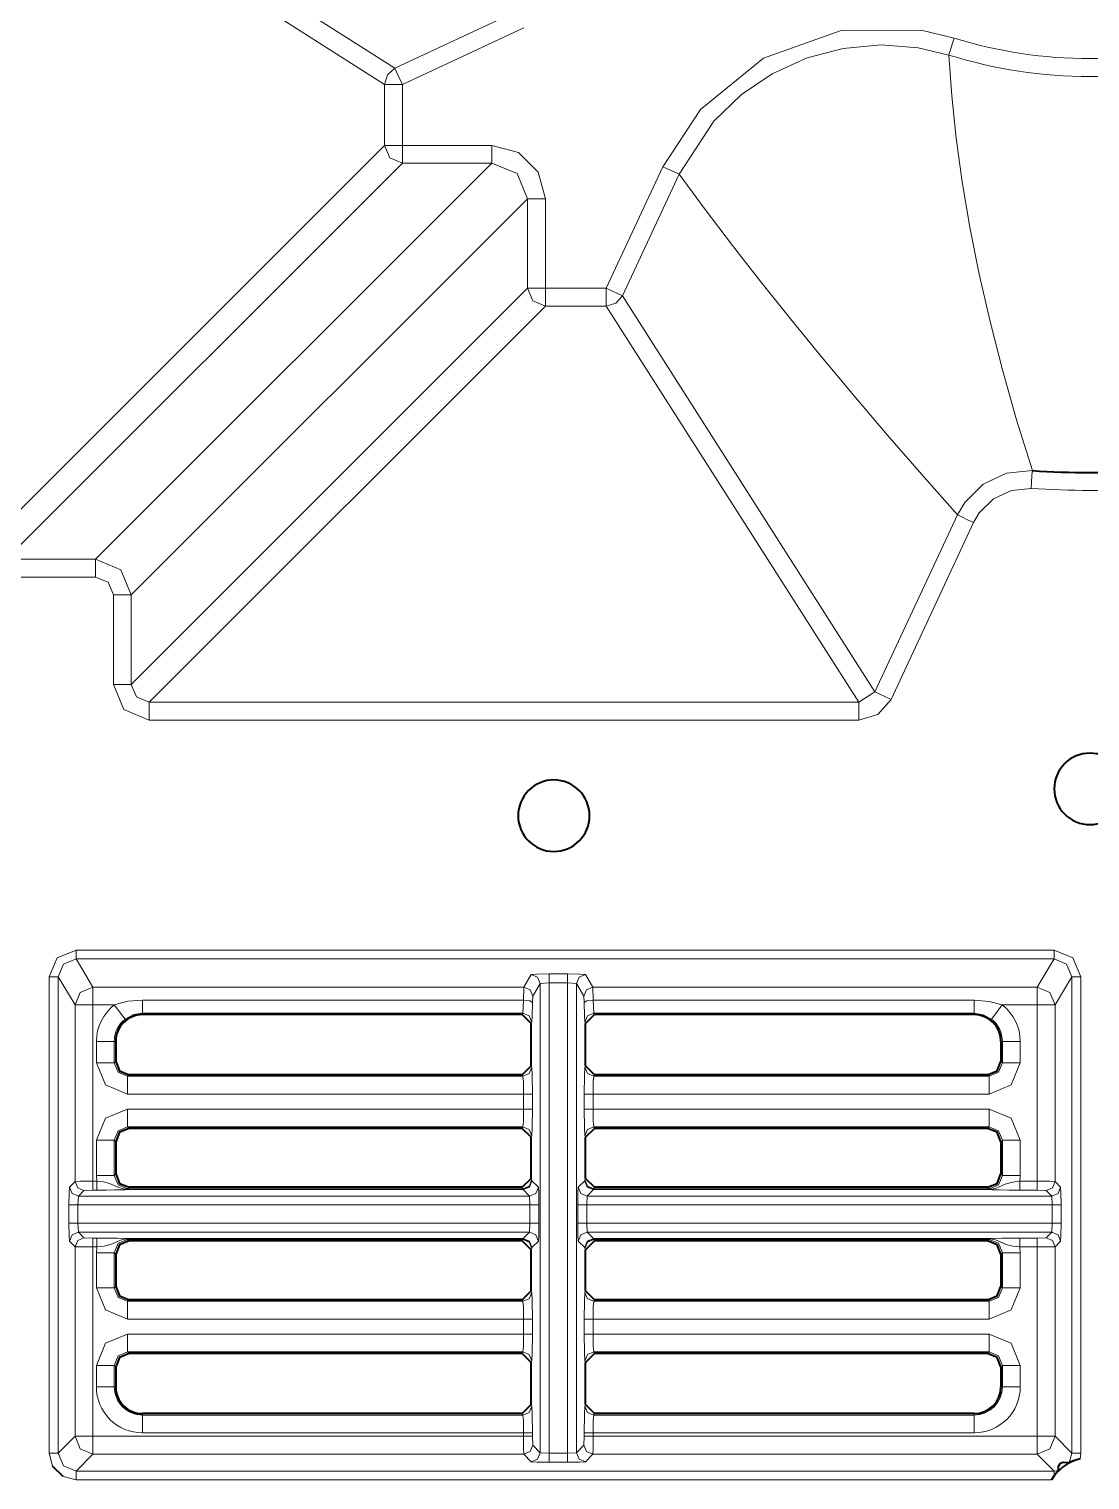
# Model space of a CAD drawing. Header units: millimetres. Extents: x 0 to 2941, y -405 to 1422.
# Drawn here: x 989.7 to 1049.1, y 948 to 1029.2 of the extents above; entities that cross this region are included whole.
import ezdxf

# ---------------------------------------------------------------- set-up
doc = ezdxf.new("R2010")
doc.units = ezdxf.units.MM
doc.layers.add('FINE', color=9, linetype='Continuous')
doc.layers.add('OUTLINE', color=7, linetype='Continuous')

msp = doc.modelspace()

# ---------------------------------------------------------------- linework, layer by layer
at = {"layer": 'FINE', "lineweight": 9}
for p, q in [((1010.168, 1027.029), (987.996, 1041.154)), ((987.42, 1040.249), (1009.592, 1026.124)), ((1010.168, 1027.029), (1016.972, 1030.202)), ((1017.394, 1029.297), (1010.59, 1026.124)), ((1009.592, 1022.714), (1009.592, 1026.124)), ((1009.592, 1022.714), (987.42, 1000.542)), ((988.418, 999.544), (1010.59, 1021.716)), ((1015.595, 1021.716), (1010.59, 1021.716)), ((1022, 1014.714), (1025.173, 1021.518)), ((1026.078, 1021.096), (1022.905, 1014.292)), ((1017.592, 1019.719), (995.42, 997.547)), ((1017.592, 1014.714), (1017.592, 1019.719)), ((1018.59, 1019.719), (1018.59, 1014.714)), ((995.42, 992.542), (1017.592, 1014.714)), ((1018.59, 1014.714), (1022, 1014.714)), ((1018.59, 1013.716), (996.418, 991.544)), ((1036.125, 991.544), (1022, 1013.716)), ((1022.905, 1014.292), (1037.03, 992.12)), ((1037.03, 992.12), (1041.648, 1002.024)), ((1042.553, 1001.602), (1037.935, 991.698)), ((988.418, 998.546), (993.423, 998.546)), ((994.422, 992.542), (994.422, 997.547)), ((995.42, 997.547), (995.42, 992.542)), ((1036.125, 991.544), (1037.03, 992.12)), ((996.418, 991.544), (1036.125, 991.544)), ((1036.125, 990.546), (996.418, 990.546)), ((1047.055, 977.168), (992.328, 977.168)), ((992.328, 977.168), (993.273, 975.594)), ((1046.11, 975.594), (1047.055, 977.168)), ((1018.804, 976.337), (1019.83, 976.337)), ((991.33, 976.168), (991.33, 949.503)), ((993.273, 975.594), (1017.384, 975.594)), ((1017.372, 974.866), (1017.384, 975.594)), ((1017.384, 975.594), (1017.804, 976.294)), ((1018.304, 975.795), (1017.884, 975.094)), ((1018.804, 975.837), (1018.304, 975.795)), ((1018.304, 949.527), (1018.304, 975.795)), ((1018.804, 975.837), (1018.804, 949.502)), ((1019.83, 975.837), (1018.804, 975.837)), ((1019.83, 949.502), (1019.83, 975.837)), ((1020.329, 975.795), (1019.83, 975.837)), ((1020.829, 976.294), (1021.249, 975.594)), ((1021.249, 975.594), (1021.261, 974.866)), ((1021.249, 975.594), (1046.11, 975.594)), ((1048.054, 976.168), (1047.11, 974.594)), ((1048.054, 949.503), (1048.054, 976.168)), ((1048.554, 976.168), (1048.554, 949.503)), ((996.049, 974.866), (1017.372, 974.866)), ((1017.336, 974.138), (1017.372, 974.866)), ((1017.884, 975.094), (1017.872, 974.73)), ((1020.761, 974.73), (1020.75, 975.094)), ((1021.261, 974.866), (1021.297, 974.138)), ((1021.261, 974.866), (1042.584, 974.866)), ((993.273, 974.594), (993.273, 964.728)), ((994.471, 974.594), (993.273, 974.594)), ((996.049, 974.138), (996.049, 974.053)), ((1042.584, 974.138), (1021.297, 974.138)), ((1021.297, 974.138), (1021.34, 974.053)), ((1042.584, 974.053), (1042.584, 974.138)), ((1046.11, 974.594), (1044.162, 974.594)), ((1046.11, 964.728), (1046.11, 974.594)), ((1047.11, 974.594), (1047.11, 964.715)), ((1017.836, 973.639), (1017.793, 973.553)), ((1020.84, 973.553), (1020.797, 973.639)), ((993.469, 971.355), (993.469, 972.553)), ((994.549, 972.553), (994.467, 972.553)), ((994.467, 972.553), (994.467, 971.355)), ((1045.165, 972.553), (1045.165, 971.355)), ((994.467, 971.355), (994.549, 971.436)), ((1044.085, 971.436), (1044.166, 971.355)), ((995.298, 970.687), (995.216, 970.606)), ((1017.793, 971.187), (1017.834, 971.105)), ((1020.799, 971.105), (1020.84, 971.187)), ((1021.34, 970.687), (1021.299, 970.606)), ((1043.417, 970.606), (1043.336, 970.687)), ((1021.299, 970.606), (1043.417, 970.606)), ((1020.762, 968.767), (1020.762, 969.607)), ((1043.417, 969.607), (1021.262, 969.607)), ((1021.262, 969.607), (1021.262, 968.767)), ((995.216, 968.767), (1017.371, 968.767)), ((1021.262, 968.767), (1043.417, 968.767)), ((995.216, 967.769), (995.298, 967.687)), ((1043.417, 967.769), (1021.299, 967.769)), ((1021.299, 967.769), (1021.34, 967.687)), ((1043.336, 967.687), (1043.417, 967.769)), ((993.469, 965.055), (993.469, 967.02)), ((1017.834, 967.269), (1017.793, 967.187)), ((1020.84, 967.187), (1020.799, 967.269)), ((1045.165, 967.02), (1045.165, 965.055)), ((993.499, 964.728), (993.469, 965.055)), ((1045.165, 965.055), (1045.134, 964.728)), ((991.958, 964.4), (992.273, 964.715)), ((992.773, 964.215), (992.458, 963.9)), ((993.273, 964.728), (993.499, 964.728)), ((995.298, 964.387), (995.216, 964.306)), ((995.216, 964.306), (1017.334, 964.306)), ((995.216, 964.274), (1017.342, 964.274)), ((1017.334, 964.306), (1017.293, 964.387)), ((1017.342, 964.274), (1017.334, 964.306)), ((1017.793, 964.887), (1017.834, 964.805)), ((1017.834, 964.805), (1017.842, 964.757)), ((1017.842, 964.757), (1018.199, 964.4)), ((1020.434, 964.4), (1020.791, 964.757)), ((1020.791, 964.757), (1020.799, 964.805)), ((1020.799, 964.805), (1020.84, 964.887)), ((1021.299, 964.306), (1021.291, 964.274)), ((1021.291, 964.274), (1043.417, 964.274)), ((1045.134, 964.728), (1046.11, 964.728)), ((1046.11, 964.228), (1045.134, 964.228)), ((1046.61, 964.215), (1046.11, 964.228)), ((1046.926, 963.9), (1046.61, 964.215)), ((1047.11, 964.715), (1047.425, 964.4)), ((991.933, 962.375), (991.933, 963.4)), ((992.458, 963.9), (992.432, 963.4)), ((1017.725, 963.4), (992.432, 963.4)), ((1017.725, 963.4), (1017.699, 963.9)), ((1018.225, 963.4), (1018.225, 962.375)), ((1020.409, 962.375), (1020.409, 963.4)), ((1020.934, 963.9), (1020.908, 963.4)), ((1046.951, 963.4), (1020.908, 963.4)), ((1020.934, 963.9), (1046.926, 963.9)), ((1046.951, 963.4), (1046.926, 963.9)), ((1047.451, 963.4), (1047.451, 962.375)), ((992.432, 962.375), (1017.725, 962.375)), ((1017.699, 961.874), (992.458, 961.874)), ((992.458, 961.874), (992.773, 961.559)), ((1017.342, 961.517), (1017.699, 961.874)), ((1020.908, 962.375), (1020.934, 961.874)), ((1020.934, 961.874), (1021.291, 961.517)), ((1046.926, 961.874), (1020.934, 961.874)), ((1046.61, 961.559), (1046.926, 961.874)), ((1046.926, 961.874), (1046.951, 962.375)), ((992.273, 950.447), (992.273, 961.06)), ((992.773, 961.559), (993.273, 961.547)), ((993.273, 961.547), (993.499, 961.547)), ((993.499, 961.047), (993.273, 961.047)), ((993.273, 961.047), (993.273, 950.447)), ((993.469, 960.72), (993.499, 961.047)), ((995.216, 961.517), (1017.342, 961.517)), ((1017.342, 961.501), (995.216, 961.501)), ((995.216, 961.469), (995.298, 961.387)), ((1017.334, 961.469), (995.216, 961.469)), ((1017.293, 961.387), (1017.334, 961.469)), ((1017.334, 961.469), (1017.342, 961.501)), ((1017.834, 960.969), (1017.793, 960.887)), ((1017.842, 961.017), (1017.834, 960.969)), ((1018.199, 961.375), (1017.842, 961.017)), ((1020.791, 961.017), (1020.434, 961.375)), ((1020.799, 960.969), (1020.791, 961.017)), ((1020.84, 960.887), (1020.799, 960.969)), ((1021.291, 961.517), (1043.417, 961.517)), ((1043.417, 961.501), (1021.291, 961.501)), ((1021.291, 961.501), (1021.299, 961.469)), ((1043.336, 961.387), (1043.417, 961.469)), ((1045.134, 961.547), (1046.11, 961.547)), ((1046.11, 961.047), (1045.134, 961.047)), ((1045.134, 961.047), (1045.165, 960.72)), ((1046.11, 961.547), (1046.61, 961.559)), ((1046.11, 950.447), (1046.11, 961.047)), ((1047.425, 961.375), (1047.11, 961.06)), ((1047.11, 961.06), (1047.11, 950.447)), ((993.469, 958.755), (993.469, 960.72)), ((994.549, 960.638), (994.467, 960.72)), ((994.467, 960.72), (994.467, 958.755)), ((1044.166, 960.72), (1044.085, 960.638)), ((1044.166, 958.755), (1044.166, 960.72)), ((1045.165, 960.72), (1045.165, 958.755)), ((994.467, 958.755), (994.549, 958.836)), ((1017.793, 958.587), (1017.834, 958.505)), ((1020.799, 958.505), (1020.84, 958.587)), ((1044.085, 958.836), (1044.166, 958.755)), ((995.298, 958.087), (995.216, 958.006)), ((995.216, 958.006), (1017.334, 958.006)), ((1017.334, 958.006), (1017.293, 958.087)), ((1043.417, 958.006), (1043.336, 958.087)), ((1017.371, 957.007), (995.216, 957.007)), ((1017.371, 956.167), (1017.371, 957.007)), ((995.216, 956.167), (1017.371, 956.167)), ((1021.262, 956.167), (1043.417, 956.167)), ((993.469, 953.222), (993.469, 954.42)), ((994.549, 954.338), (994.467, 954.42)), ((994.467, 954.42), (994.467, 953.222)), ((1017.334, 955.169), (995.216, 955.169)), ((995.216, 955.169), (995.298, 955.087)), ((1017.293, 955.087), (1017.334, 955.169)), ((1017.834, 954.669), (1017.793, 954.587)), ((1043.417, 955.169), (1021.299, 955.169)), ((1021.299, 955.169), (1021.34, 955.087)), ((1043.336, 955.087), (1043.417, 955.169)), ((1044.166, 954.42), (1044.085, 954.338)), ((1044.166, 953.222), (1044.166, 954.42)), ((1045.165, 954.42), (1045.165, 953.222)), ((994.467, 953.222), (994.549, 953.222)), ((1044.085, 953.222), (1044.166, 953.222)), ((1017.793, 952.222), (1017.834, 952.14)), ((996.049, 951.722), (996.049, 951.641)), ((1021.34, 951.722), (1021.299, 951.641)), ((1021.299, 951.641), (1042.584, 951.641)), ((1042.584, 951.641), (1042.584, 951.722)), ((991.33, 949.503), (992.273, 950.447)), ((993.273, 950.447), (1017.371, 950.447)), ((1017.371, 950.643), (996.049, 950.643)), ((1017.371, 950.447), (1017.371, 950.643)), ((1017.871, 950.643), (1017.871, 950.447)), ((1017.871, 950.447), (1017.884, 949.947)), ((1020.749, 949.947), (1020.762, 950.447)), ((1021.262, 950.643), (1021.262, 950.447)), ((1042.584, 950.643), (1021.262, 950.643)), ((1021.262, 950.447), (1046.11, 950.447)), ((1047.11, 950.447), (1048.054, 949.503)), ((991.018, 948.776), (990.83, 949.503)), ((1017.884, 949.947), (1018.304, 949.527)), ((1018.304, 949.527), (1018.804, 949.502)), ((1019.83, 949.502), (1020.329, 949.527)), ((1047.896, 948.964), (1048.054, 949.503)), ((1048.554, 949.503), (1048.518, 949.18)), ((993.273, 949.447), (992.329, 948.503)), ((1017.384, 949.447), (993.273, 949.447)), ((1017.804, 949.027), (1017.384, 949.447)), ((1018.804, 949.502), (1019.83, 949.502)), ((1019.83, 949.002), (1018.804, 949.002)), ((1021.249, 949.447), (1020.829, 949.027)), ((1046.11, 949.447), (1021.249, 949.447)), ((1047.054, 948.503), (1046.11, 949.447)), ((992.329, 948.003), (991.602, 948.191)), ((992.329, 948.503), (1047.054, 948.503)), ((1046.909, 948.003), (992.329, 948.003)), ((1047.054, 948.503), (1047.309, 948.536))]:
    msp.add_line(p, q, dxfattribs=at)
for points in [[(1025.173, 1021.518), (1027.27, 1024.73), (1030.801, 1027.594), (1035.08, 1029.127), (1039.623, 1029.157), (1041.46, 1028.724, 0.151846), (1056.674, 1028.724)], [(1041.163, 1027.77, 0.151877), (1056.97, 1027.77)], [(1045.776, 1003.509, 0.033061), (1052.357, 1003.509)], [(994.471, 974.594, 0.232284), (993.469, 972.553)], [(1045.165, 972.553, 0.232227), (1044.162, 974.594)], [(995.081, 973.804, 0.232227), (994.467, 972.553)], [(1044.166, 972.553, 0.23222), (1043.552, 973.804)], [(993.469, 953.222, 0.414243), (996.049, 950.642)], [(994.467, 953.222, 0.414245), (996.049, 951.641)], [(1042.584, 951.641, 0.414182), (1044.166, 953.222)], [(1042.584, 950.642, 0.414184), (1045.165, 953.222)]]:
    msp.add_lwpolyline(points, format="xyb", dxfattribs=at)
for points in [[(1041.163, 1027.77), (1039.462, 1028.172), (1037.387, 1028.336), (1035.254, 1028.144), (1033.241, 1027.612), (1031.291, 1026.725), (1029.567, 1025.556), (1028.02, 1024.072), (1026.078, 1021.096)], [(1041.163, 1027.77), (1041.19, 1027.858), (1041.256, 1028.068), (1041.35, 1028.371), (1041.46, 1028.724)], [(1041.163, 1027.77), (1041.33, 1025.49), (1041.582, 1023.12), (1041.922, 1020.664), (1042.352, 1018.126), (1042.875, 1015.508), (1043.479, 1012.862), (1044.175, 1010.144), (1044.962, 1007.358), (1045.842, 1004.505)], [(1009.592, 1026.124), (1009.749, 1026.66), (1010.168, 1027.029)], [(1010.59, 1026.124), (1010.3, 1026.746), (1010.168, 1027.029)], [(1010.59, 1026.124), (1009.904, 1026.124), (1009.592, 1026.124)], [(1010.59, 1026.124), (1010.59, 1022.714), (1015.595, 1022.714)], [(1010.59, 1022.714), (1009.904, 1022.714), (1009.592, 1022.714)], [(1010.59, 1021.716), (1009.886, 1022.009), (1009.592, 1022.714)], [(1010.59, 1022.714), (1010.59, 1022.028), (1010.59, 1021.716)], [(1015.595, 1022.714), (1015.595, 1022.028), (1015.595, 1021.716)], [(1015.595, 1022.714), (1017.094, 1022.313), (1018.189, 1021.217), (1018.59, 1019.719)], [(1015.595, 1021.716), (993.423, 999.544), (988.418, 999.544)], [(1017.592, 1019.719), (1017.009, 1021.133), (1015.595, 1021.716)], [(1026.078, 1021.096), (1025.995, 1021.135), (1025.795, 1021.228), (1025.508, 1021.362), (1025.173, 1021.518)], [(1041.648, 1002.024), (1039.652, 1004.283), (1037.72, 1006.512), (1035.851, 1008.709), (1034.046, 1010.875), (1032.304, 1013.01), (1030.655, 1015.077), (1029.068, 1017.113), (1027.542, 1019.12), (1026.078, 1021.096)], [(1018.59, 1019.719), (1017.904, 1019.719), (1017.592, 1019.719)], [(1018.59, 1013.716), (1018.59, 1014.028), (1018.59, 1014.714), (1017.904, 1014.714), (1017.592, 1014.714)], [(1022.905, 1014.292), (1022.536, 1013.873), (1022, 1013.716), (1018.59, 1013.716), (1017.886, 1014.009), (1017.592, 1014.714)], [(1022.905, 1014.292), (1022.623, 1014.424), (1022, 1014.714)], [(1022, 1013.716), (1022, 1014.028), (1022, 1014.714)], [(1041.648, 1002.024), (1042.059, 1002.724), (1043.091, 1003.739), (1044.402, 1004.356), (1045.842, 1004.505)], [(1045.842, 1004.505), (1045.836, 1004.413), (1045.822, 1004.194), (1045.801, 1003.877), (1045.776, 1003.509)], [(1045.776, 1003.509), (1044.669, 1003.395), (1043.662, 1002.921), (1042.869, 1002.14), (1042.553, 1001.602)], [(1041.648, 1002.024), (1041.732, 1001.985), (1041.931, 1001.892), (1042.218, 1001.758), (1042.553, 1001.602)], [(993.423, 999.544), (993.423, 999.232), (993.423, 998.546)], [(995.42, 997.547), (994.834, 998.958), (993.423, 999.544)], [(993.423, 998.546), (994.129, 998.253), (994.422, 997.547)], [(995.42, 997.547), (995.108, 997.547), (994.422, 997.547)], [(995.42, 992.542), (995.108, 992.542), (994.422, 992.542)], [(996.418, 990.546), (995.006, 991.13), (994.422, 992.542)], [(995.42, 992.542), (995.711, 991.835), (996.418, 991.544)], [(1037.03, 992.12), (1037.313, 991.989), (1037.935, 991.698)], [(996.418, 991.544), (996.418, 991.232), (996.418, 990.546)], [(1037.935, 991.698), (1037.198, 990.858), (1036.125, 990.546)], [(1036.125, 991.544), (1036.125, 991.232), (1036.125, 990.546)], [(990.83, 949.503), (990.83, 976.168), (991.269, 977.228), (992.328, 977.668), (1047.055, 977.668)], [(992.328, 977.168), (991.622, 976.875), (991.33, 976.168)], [(992.328, 977.668), (992.328, 977.322), (992.328, 977.168)], [(1047.055, 977.668), (1047.055, 977.322), (1047.055, 977.168)], [(1047.055, 977.668), (1048.115, 977.228), (1048.554, 976.168)], [(1048.054, 976.168), (1047.762, 976.875), (1047.055, 977.168)], [(1017.804, 976.294), (1018.106, 976.324), (1018.804, 976.337)], [(1018.804, 975.837), (1018.804, 976.183), (1018.804, 976.337)], [(1019.83, 975.837), (1019.83, 976.183), (1019.83, 976.337)], [(1019.83, 976.337), (1020.527, 976.324), (1020.829, 976.294)], [(991.33, 976.168), (991.179, 976.168), (990.83, 976.168)], [(992.273, 964.715), (992.273, 974.594), (991.33, 976.168)], [(992.273, 974.594), (992.566, 975.301), (993.273, 975.594)], [(993.273, 975.594), (993.273, 975.286), (993.273, 974.594)], [(1017.884, 975.094), (1017.737, 975.447), (1017.384, 975.594)], [(1018.304, 975.795), (1018.157, 976.147), (1017.804, 976.294)], [(1020.329, 975.795), (1020.476, 976.147), (1020.829, 976.294)], [(1020.75, 975.094), (1020.329, 975.795), (1020.329, 949.527), (1020.749, 949.947)], [(1020.75, 975.094), (1020.896, 975.447), (1021.249, 975.594)], [(1046.11, 975.594), (1046.817, 975.301), (1047.11, 974.594)], [(1046.11, 974.594), (1046.11, 975.286), (1046.11, 975.594)], [(1048.554, 976.168), (1048.205, 976.168), (1048.054, 976.168)], [(994.471, 974.594), (995.228, 974.798), (996.049, 974.866)], [(996.049, 974.866), (996.049, 974.356), (996.049, 974.138)], [(1017.872, 974.73), (1017.721, 974.825), (1017.372, 974.866)], [(1017.872, 974.73), (1017.858, 973.965), (1017.836, 973.639)], [(1020.761, 974.73), (1020.912, 974.825), (1021.261, 974.866)], [(1020.797, 973.639), (1020.775, 973.965), (1020.761, 974.73)], [(1042.584, 974.866), (1042.584, 974.356), (1042.584, 974.138)], [(1042.584, 974.866), (1043.421, 974.795), (1044.162, 974.594)], [(992.273, 974.594), (992.575, 974.594), (993.273, 974.594)], [(995.081, 973.804), (994.892, 974.05), (994.471, 974.594)], [(996.049, 974.138), (995.546, 974.055), (995.081, 973.804)], [(1017.293, 974.053), (1017.336, 974.138), (996.049, 974.138)], [(1017.836, 973.639), (1017.689, 973.992), (1017.336, 974.138)], [(1020.797, 973.639), (1020.944, 973.992), (1021.297, 974.138)], [(1043.552, 973.804), (1043.097, 974.051), (1042.584, 974.138)], [(1044.162, 974.594), (1043.741, 974.05), (1043.552, 973.804)], [(1046.11, 974.594), (1046.808, 974.594), (1047.11, 974.594)], [(994.467, 972.553), (994.157, 972.553), (993.469, 972.553)], [(1044.166, 971.355), (1044.166, 972.553), (1044.085, 972.553)], [(1045.165, 972.553), (1044.476, 972.553), (1044.166, 972.553)], [(994.467, 971.355), (994.157, 971.355), (993.469, 971.355)], [(995.216, 969.607), (993.98, 970.119), (993.469, 971.355)], [(994.467, 971.355), (994.685, 970.824), (995.216, 970.606)], [(995.216, 970.606), (1017.334, 970.606), (1017.293, 970.687)], [(1017.834, 971.105), (1017.687, 970.752), (1017.334, 970.606)], [(1017.834, 971.105), (1017.86, 970.64), (1017.871, 969.607)], [(1020.762, 969.607), (1020.773, 970.64), (1020.799, 971.105)], [(1020.799, 971.105), (1020.946, 970.752), (1021.299, 970.606)], [(1043.417, 970.606), (1043.948, 970.824), (1044.166, 971.355)], [(1045.165, 971.355), (1044.653, 970.119), (1043.417, 969.607)], [(1045.165, 971.355), (1044.476, 971.355), (1044.166, 971.355)], [(995.216, 970.606), (995.216, 970.296), (995.216, 969.607)], [(1017.371, 969.607), (1017.36, 970.296), (1017.334, 970.606)], [(1021.299, 970.606), (1021.273, 970.296), (1021.262, 969.607)], [(1043.417, 970.606), (1043.417, 970.296), (1043.417, 969.607)], [(1017.371, 968.767), (1017.371, 969.607), (995.216, 969.607)], [(1017.871, 969.607), (1017.72, 969.607), (1017.371, 969.607)], [(1017.871, 969.607), (1017.871, 968.767), (1017.86, 967.735), (1017.834, 967.269)], [(1020.762, 969.607), (1020.913, 969.607), (1021.262, 969.607)], [(993.469, 967.02), (993.98, 968.256), (995.216, 968.767)], [(995.216, 968.767), (995.216, 968.079), (995.216, 967.769)], [(1017.334, 967.769), (1017.36, 968.079), (1017.371, 968.767)], [(1017.871, 968.767), (1017.72, 968.767), (1017.371, 968.767)], [(1020.762, 968.767), (1020.913, 968.767), (1021.262, 968.767)], [(1020.799, 967.269), (1020.773, 967.735), (1020.762, 968.767)], [(1021.262, 968.767), (1021.273, 968.079), (1021.299, 967.769)], [(1043.417, 968.767), (1043.417, 968.079), (1043.417, 967.769)], [(1043.417, 968.767), (1044.653, 968.256), (1045.165, 967.02)], [(995.216, 967.769), (994.685, 967.551), (994.467, 967.02)], [(1017.293, 967.687), (1017.334, 967.769), (995.216, 967.769)], [(1017.334, 967.769), (1017.687, 967.622), (1017.834, 967.269)], [(1020.799, 967.269), (1020.946, 967.622), (1021.299, 967.769)], [(1044.166, 967.02), (1043.948, 967.551), (1043.417, 967.769)], [(993.469, 967.02), (994.157, 967.02), (994.467, 967.02)], [(994.549, 966.938), (994.467, 967.02), (994.467, 965.055), (994.549, 965.136)], [(1044.085, 965.136), (1044.166, 965.055), (1044.166, 967.02), (1044.085, 966.938)], [(1044.166, 967.02), (1044.476, 967.02), (1045.165, 967.02)], [(993.469, 965.055), (994.157, 965.055), (994.467, 965.055)], [(994.467, 965.055), (994.685, 964.524), (995.216, 964.306)], [(1043.417, 964.306), (1043.948, 964.524), (1044.166, 965.055)], [(1044.166, 965.055), (1044.476, 965.055), (1045.165, 965.055)], [(991.933, 963.4), (991.94, 964.098), (991.958, 964.4)], [(991.958, 964.4), (992.105, 964.047), (992.458, 963.9)], [(992.273, 964.715), (992.575, 964.724), (993.273, 964.728)], [(992.273, 964.715), (992.42, 964.362), (992.773, 964.215)], [(992.458, 963.9), (1017.699, 963.9), (1017.342, 964.257), (995.216, 964.257)], [(993.499, 964.228), (993.273, 964.228), (992.773, 964.215)], [(993.273, 964.728), (993.273, 964.379), (993.273, 964.228)], [(993.499, 964.728), (993.499, 964.379), (993.499, 964.228)], [(993.499, 964.728), (993.863, 964.685), (994.206, 964.607), (994.724, 964.382), (994.861, 964.331), (994.968, 964.302), (995.113, 964.279), (995.183, 964.274), (995.216, 964.274)], [(995.216, 964.257), (995.203, 964.257), (995.176, 964.257), (995.117, 964.256), (995.068, 964.254), (994.994, 964.252), (994.5, 964.237), (994.029, 964.231), (993.499, 964.228)], [(995.216, 964.306), (995.216, 964.295), (995.216, 964.274)], [(995.216, 964.274), (995.216, 964.262), (995.216, 964.257)], [(1017.834, 964.805), (1017.687, 964.452), (1017.334, 964.306)], [(1017.842, 964.757), (1017.694, 964.417), (1017.342, 964.274)], [(1017.842, 964.757), (1017.695, 964.404), (1017.342, 964.257)], [(1017.342, 964.257), (1017.342, 964.262), (1017.342, 964.274)], [(1018.199, 964.4), (1018.052, 964.047), (1017.699, 963.9)], [(1018.199, 964.4), (1018.217, 964.098), (1018.225, 963.4)], [(1020.409, 963.4), (1020.416, 964.098), (1020.434, 964.4)], [(1020.934, 963.9), (1020.581, 964.047), (1020.434, 964.4)], [(1021.291, 964.274), (1020.939, 964.417), (1020.791, 964.757)], [(1021.291, 964.257), (1020.938, 964.404), (1020.791, 964.757)], [(1021.299, 964.306), (1020.946, 964.452), (1020.799, 964.805)], [(1043.417, 964.257), (1021.291, 964.257), (1020.934, 963.9)], [(1021.291, 964.274), (1021.291, 964.262), (1021.291, 964.257)], [(1021.34, 964.387), (1021.299, 964.306), (1043.417, 964.306), (1043.336, 964.387)], [(1043.417, 964.274), (1043.487, 964.276), (1043.574, 964.285), (1043.814, 964.345), (1044.314, 964.567), (1044.727, 964.678), (1045.134, 964.728)], [(1043.417, 964.306), (1043.417, 964.295), (1043.417, 964.274)], [(1043.417, 964.257), (1043.417, 964.262), (1043.417, 964.274)], [(1045.134, 964.228), (1044.542, 964.231), (1043.994, 964.241), (1043.586, 964.253), (1043.478, 964.257), (1043.444, 964.257), (1043.417, 964.257)], [(1045.134, 964.228), (1045.134, 964.379), (1045.134, 964.728)], [(1046.11, 964.228), (1046.11, 964.379), (1046.11, 964.728)], [(1046.11, 964.728), (1046.808, 964.724), (1047.11, 964.715)], [(1046.61, 964.215), (1046.964, 964.362), (1047.11, 964.715)], [(1046.926, 963.9), (1047.279, 964.047), (1047.425, 964.4)], [(1047.425, 964.4), (1047.444, 964.098), (1047.451, 963.4)], [(991.933, 963.4), (992.083, 963.4), (992.432, 963.4)], [(992.432, 963.4), (992.432, 962.375), (992.458, 961.874)], [(1017.699, 961.874), (1017.725, 962.375), (1017.725, 963.4)], [(1018.225, 963.4), (1018.074, 963.4), (1017.725, 963.4)], [(1020.908, 963.4), (1020.559, 963.4), (1020.409, 963.4)], [(1020.908, 963.4), (1020.908, 962.375), (1046.951, 962.375), (1046.951, 963.4)], [(1046.951, 963.4), (1047.3, 963.4), (1047.451, 963.4)], [(991.933, 962.375), (992.083, 962.375), (992.432, 962.375)], [(992.273, 961.06), (991.958, 961.375), (991.94, 961.677), (991.933, 962.375)], [(991.958, 961.375), (992.105, 961.728), (992.458, 961.874)], [(1018.199, 961.375), (1018.052, 961.728), (1017.699, 961.874)], [(1018.225, 962.375), (1018.074, 962.375), (1017.725, 962.375)], [(1018.225, 962.375), (1018.217, 961.677), (1018.199, 961.375)], [(1020.908, 962.375), (1020.559, 962.375), (1020.409, 962.375)], [(1020.434, 961.375), (1020.416, 961.677), (1020.409, 962.375)], [(1020.934, 961.874), (1020.581, 961.728), (1020.434, 961.375)], [(1046.926, 961.874), (1047.279, 961.728), (1047.425, 961.375)], [(1046.951, 962.375), (1047.3, 962.375), (1047.451, 962.375)], [(1047.451, 962.375), (1047.444, 961.677), (1047.425, 961.375)], [(992.273, 961.06), (992.42, 961.413), (992.773, 961.559)], [(993.273, 961.047), (992.575, 961.051), (992.273, 961.06)], [(993.273, 961.047), (993.273, 961.396), (993.273, 961.547)], [(993.499, 961.047), (993.499, 961.396), (993.499, 961.547)], [(993.499, 961.547), (994.091, 961.544), (994.639, 961.534), (995.047, 961.521), (995.155, 961.518), (995.189, 961.518), (995.216, 961.517)], [(995.216, 961.501), (995.146, 961.499), (995.059, 961.49), (994.819, 961.43), (994.32, 961.208), (993.906, 961.097), (993.499, 961.047)], [(995.216, 961.469), (994.685, 961.251), (994.467, 960.72)], [(995.216, 961.501), (995.216, 961.513), (995.216, 961.517)], [(995.216, 961.501), (995.216, 961.479), (995.216, 961.469)], [(1017.834, 960.969), (1017.687, 961.322), (1017.334, 961.469)], [(1017.842, 961.017), (1017.695, 961.371), (1017.342, 961.517)], [(1017.342, 961.501), (1017.342, 961.513), (1017.342, 961.517)], [(1017.842, 961.017), (1017.694, 961.358), (1017.342, 961.501)], [(1021.291, 961.517), (1020.938, 961.371), (1020.791, 961.017)], [(1021.291, 961.501), (1020.939, 961.358), (1020.791, 961.017)], [(1021.299, 961.469), (1020.946, 961.322), (1020.799, 960.969)], [(1021.291, 961.517), (1021.291, 961.513), (1021.291, 961.501)], [(1043.417, 961.469), (1021.299, 961.469), (1021.34, 961.387)], [(1043.417, 961.517), (1043.43, 961.517), (1043.457, 961.518), (1043.516, 961.519), (1043.565, 961.52), (1043.64, 961.523), (1044.133, 961.537), (1044.604, 961.544), (1045.134, 961.547)], [(1043.417, 961.517), (1043.417, 961.513), (1043.417, 961.501)], [(1043.417, 961.501), (1043.417, 961.479), (1043.417, 961.469)], [(1045.134, 961.047), (1044.77, 961.09), (1044.427, 961.168), (1043.909, 961.392), (1043.772, 961.444), (1043.666, 961.473), (1043.52, 961.496), (1043.45, 961.5), (1043.417, 961.501)], [(1044.166, 960.72), (1043.948, 961.251), (1043.417, 961.469)], [(1045.134, 961.547), (1045.134, 961.396), (1045.134, 961.047)], [(1046.11, 961.547), (1046.11, 961.396), (1046.11, 961.047)], [(1047.11, 961.06), (1046.808, 961.051), (1046.11, 961.047)], [(1046.61, 961.559), (1046.964, 961.413), (1047.11, 961.06)], [(993.469, 960.72), (994.157, 960.72), (994.467, 960.72)], [(1044.166, 960.72), (1044.476, 960.72), (1045.165, 960.72)], [(993.469, 958.755), (994.157, 958.755), (994.467, 958.755)], [(995.216, 957.007), (993.98, 957.519), (993.469, 958.755)], [(994.467, 958.755), (994.685, 958.224), (995.216, 958.006)], [(1017.334, 958.006), (1017.687, 958.152), (1017.834, 958.505)], [(1017.834, 958.505), (1017.86, 958.04), (1017.871, 957.007)], [(1020.762, 957.007), (1020.773, 958.04), (1020.799, 958.505)], [(1020.799, 958.505), (1020.946, 958.152), (1021.299, 958.006)], [(1043.417, 958.006), (1043.948, 958.224), (1044.166, 958.755)], [(1045.165, 958.755), (1044.653, 957.519), (1043.417, 957.007)], [(1044.166, 958.755), (1044.476, 958.755), (1045.165, 958.755)], [(995.216, 958.006), (995.216, 957.696), (995.216, 957.007)], [(1017.371, 957.007), (1017.36, 957.696), (1017.334, 958.006)], [(1021.299, 958.006), (1021.273, 957.696), (1021.262, 957.007)], [(1021.34, 958.087), (1021.299, 958.006), (1043.417, 958.006)], [(1043.417, 958.006), (1043.417, 957.696), (1043.417, 957.007)], [(1017.371, 957.007), (1017.72, 957.007), (1017.871, 957.007)], [(1017.871, 957.007), (1017.871, 956.167), (1017.86, 955.135), (1017.834, 954.669)], [(1020.762, 957.007), (1020.913, 957.007), (1021.262, 957.007)], [(1020.84, 954.587), (1020.799, 954.669), (1020.773, 955.135), (1020.762, 956.167), (1020.762, 957.007)], [(1043.417, 957.007), (1021.262, 957.007), (1021.262, 956.167)], [(993.469, 954.42), (993.98, 955.656), (995.216, 956.167)], [(995.216, 956.167), (995.216, 955.479), (995.216, 955.169)], [(1017.334, 955.169), (1017.36, 955.479), (1017.371, 956.167)], [(1017.371, 956.167), (1017.72, 956.167), (1017.871, 956.167)], [(1020.762, 956.167), (1020.913, 956.167), (1021.262, 956.167)], [(1021.262, 956.167), (1021.273, 955.479), (1021.299, 955.169)], [(1043.417, 956.167), (1043.417, 955.479), (1043.417, 955.169)], [(1043.417, 956.167), (1044.653, 955.656), (1045.165, 954.42)], [(993.469, 954.42), (994.157, 954.42), (994.467, 954.42)], [(995.216, 955.169), (994.685, 954.95), (994.467, 954.42)], [(1017.334, 955.169), (1017.687, 955.022), (1017.834, 954.669)], [(1020.799, 954.669), (1020.946, 955.022), (1021.299, 955.169)], [(1044.166, 954.42), (1043.948, 954.95), (1043.417, 955.169)], [(1044.166, 954.42), (1044.476, 954.42), (1045.165, 954.42)], [(993.469, 953.222), (994.157, 953.222), (994.467, 953.222)], [(1044.166, 953.222), (1044.476, 953.222), (1045.165, 953.222)], [(1017.834, 952.14), (1017.687, 951.788), (1017.334, 951.641)], [(1017.834, 952.14), (1017.86, 951.675), (1017.871, 950.643)], [(1020.762, 950.447), (1020.762, 950.643), (1020.773, 951.675), (1020.799, 952.14), (1020.84, 952.222)], [(1021.299, 951.641), (1020.946, 951.788), (1020.799, 952.14)], [(996.049, 951.641), (1017.334, 951.641), (1017.293, 951.722)], [(996.049, 951.641), (996.049, 951.331), (996.049, 950.643)], [(1017.371, 950.643), (1017.36, 951.331), (1017.334, 951.641)], [(1021.299, 951.641), (1021.273, 951.331), (1021.262, 950.643)], [(1042.584, 951.641), (1042.584, 951.331), (1042.584, 950.643)], [(993.273, 949.447), (992.566, 949.74), (992.273, 950.447)], [(992.273, 950.447), (992.575, 950.447), (993.273, 950.447)], [(993.273, 949.447), (993.273, 949.749), (993.273, 950.447)], [(1017.871, 950.643), (1017.72, 950.643), (1017.371, 950.643)], [(1017.871, 950.447), (1017.72, 950.447), (1017.371, 950.447)], [(1017.384, 949.447), (1017.375, 949.749), (1017.371, 950.447)], [(1021.262, 950.643), (1020.913, 950.643), (1020.762, 950.643)], [(1020.762, 950.447), (1020.913, 950.447), (1021.262, 950.447)], [(1021.262, 950.447), (1021.258, 949.749), (1021.249, 949.447)], [(1047.11, 950.447), (1046.817, 949.74), (1046.11, 949.447)], [(1046.11, 950.447), (1046.11, 949.749), (1046.11, 949.447)], [(1046.11, 950.447), (1046.808, 950.447), (1047.11, 950.447)], [(991.33, 949.503), (991.179, 949.503), (990.83, 949.503)], [(991.33, 949.503), (991.622, 948.796), (992.329, 948.503)], [(1017.884, 949.947), (1017.737, 949.594), (1017.384, 949.447)], [(1018.304, 949.527), (1018.157, 949.174), (1017.804, 949.027)], [(1020.329, 949.527), (1020.476, 949.174), (1020.829, 949.027)], [(1020.749, 949.947), (1020.896, 949.594), (1021.249, 949.447)], [(1048.554, 949.503), (1048.205, 949.503), (1048.054, 949.503)], [(1018.804, 949.002), (1018.106, 949.009), (1017.804, 949.027)], [(1018.804, 949.502), (1018.804, 949.153), (1018.804, 949.002)], [(1019.83, 949.502), (1019.83, 949.153), (1019.83, 949.002)], [(1020.829, 949.027), (1020.527, 949.009), (1019.83, 949.002)], [(992.329, 948.503), (992.329, 948.353), (992.329, 948.003)], [(1047.054, 948.503), (1047.054, 948.425), (1047.054, 948.226)]]:
    msp.add_lwpolyline(points, dxfattribs=at)
at = {"layer": 'OUTLINE', "lineweight": 40}
for p, q in [((1017.293, 974.053), (996.049, 974.053)), ((1017.793, 973.553), (1017.293, 974.053)), ((1021.34, 974.053), (1020.84, 973.553)), ((1042.584, 974.053), (1021.34, 974.053)), ((1017.793, 971.187), (1017.793, 973.553)), ((1020.84, 971.187), (1020.84, 973.553)), ((994.549, 972.553), (994.549, 971.436)), ((1044.085, 972.553), (1044.085, 971.436)), ((1017.293, 970.687), (995.298, 970.687)), ((1017.293, 970.687), (1017.793, 971.187)), ((1020.84, 971.187), (1021.34, 970.687)), ((1043.336, 970.687), (1021.34, 970.687)), ((1017.293, 967.687), (995.298, 967.687)), ((1017.793, 967.187), (1017.293, 967.687)), ((1021.34, 967.687), (1020.84, 967.187)), ((1043.336, 967.687), (1021.34, 967.687)), ((994.549, 966.938), (994.549, 965.136)), ((1017.793, 964.887), (1017.793, 967.187)), ((1020.84, 964.887), (1020.84, 967.187)), ((1044.085, 966.938), (1044.085, 965.136)), ((1017.293, 964.387), (995.298, 964.387)), ((1017.293, 964.387), (1017.793, 964.887)), ((1020.84, 964.887), (1021.34, 964.387)), ((1043.336, 964.387), (1021.34, 964.387)), ((1017.293, 961.387), (995.298, 961.387)), ((1017.793, 960.887), (1017.293, 961.387)), ((1017.793, 958.587), (1017.793, 960.887)), ((1021.34, 961.387), (1020.84, 960.887)), ((1020.84, 958.587), (1020.84, 960.887)), ((1043.336, 961.387), (1021.34, 961.387)), ((994.549, 960.638), (994.549, 958.836)), ((1044.085, 960.638), (1044.085, 958.836)), ((1017.293, 958.087), (1017.793, 958.587)), ((1020.84, 958.587), (1021.34, 958.087)), ((1017.293, 958.087), (995.298, 958.087)), ((1043.336, 958.087), (1021.34, 958.087)), ((1017.293, 955.087), (995.298, 955.087)), ((1017.793, 954.587), (1017.293, 955.087)), ((1017.793, 952.222), (1017.793, 954.587)), ((1021.34, 955.087), (1020.84, 954.587)), ((1020.84, 952.222), (1020.84, 954.587)), ((1043.336, 955.087), (1021.34, 955.087)), ((994.549, 954.338), (994.549, 953.222)), ((1044.085, 954.338), (1044.085, 953.222)), ((1017.293, 951.722), (1017.793, 952.222)), ((1020.84, 952.222), (1021.34, 951.722)), ((1017.293, 951.722), (996.049, 951.722)), ((1042.584, 951.722), (1021.34, 951.722)), ((991.602, 948.191), (991.018, 948.776)), ((1047.054, 948.226), (1046.909, 948.003))]:
    msp.add_line(p, q, dxfattribs=at)
for points in [[(1045.842, 1004.505, 0.033094), (1052.291, 1004.505)], [(996.049, 974.053, 0.41423), (994.549, 972.553)], [(1044.085, 972.553, 0.414197), (1042.584, 974.053)], [(994.549, 953.222, 0.414264), (996.049, 951.722)], [(1042.584, 951.722, 0.414163), (1044.085, 953.222)], [(1048.518, 949.18, 0.207904), (1046.909, 948.004)]]:
    msp.add_lwpolyline(points, format="xyb", dxfattribs=at)
for points in [[(1051.067, 986.691, 0.414226), (1049.067, 988.69, 0.414176), (1047.066, 986.691, 0.414226), (1049.067, 984.69, 0.414226)], [(1017.067, 985.19, 0.414201), (1019.067, 983.19, 0.414226), (1021.067, 985.19, 0.414201), (1019.067, 987.19, 0.414226)]]:
    msp.add_lwpolyline(points, format="xyb", close=True, dxfattribs=at)
for points in [[(994.549, 971.436), (994.768, 970.907), (995.298, 970.687)], [(1043.336, 970.687), (1043.865, 970.907), (1044.085, 971.436)], [(995.298, 967.687), (994.768, 967.468), (994.549, 966.938)], [(1044.085, 966.938), (1043.865, 967.468), (1043.336, 967.687)], [(994.549, 965.136), (994.768, 964.607), (995.298, 964.387)], [(1043.336, 964.387), (1043.865, 964.607), (1044.085, 965.136)], [(995.298, 961.387), (994.768, 961.168), (994.549, 960.638)], [(1044.085, 960.638), (1043.865, 961.168), (1043.336, 961.387)], [(994.549, 958.836), (994.768, 958.307), (995.298, 958.087)], [(1043.336, 958.087), (1043.865, 958.307), (1044.085, 958.836)], [(995.298, 955.087), (994.768, 954.868), (994.549, 954.338)], [(1044.085, 954.338), (1043.865, 954.868), (1043.336, 955.087)], [(1047.309, 948.536), (1047.302, 948.602), (1047.307, 948.748), (1047.336, 948.841), (1047.391, 948.918), (1047.404, 948.931), (1047.411, 948.936), (1047.414, 948.938), (1047.416, 948.94), (1047.419, 948.942), (1047.421, 948.944), (1047.425, 948.946), (1047.432, 948.951), (1047.452, 948.963), (1047.495, 948.982), (1047.593, 949.003), (1047.848, 948.977), (1047.896, 948.964)], [(1048.518, 949.18), (1048.277, 949.114), (1048.093, 949.048), (1047.962, 948.992), (1047.912, 948.97), (1047.896, 948.964)], [(1047.309, 948.536), (1047.297, 948.521), (1047.251, 948.47), (1047.137, 948.336), (1047.054, 948.226)]]:
    msp.add_lwpolyline(points, dxfattribs=at)

doc.saveas('drawing.dxf')
